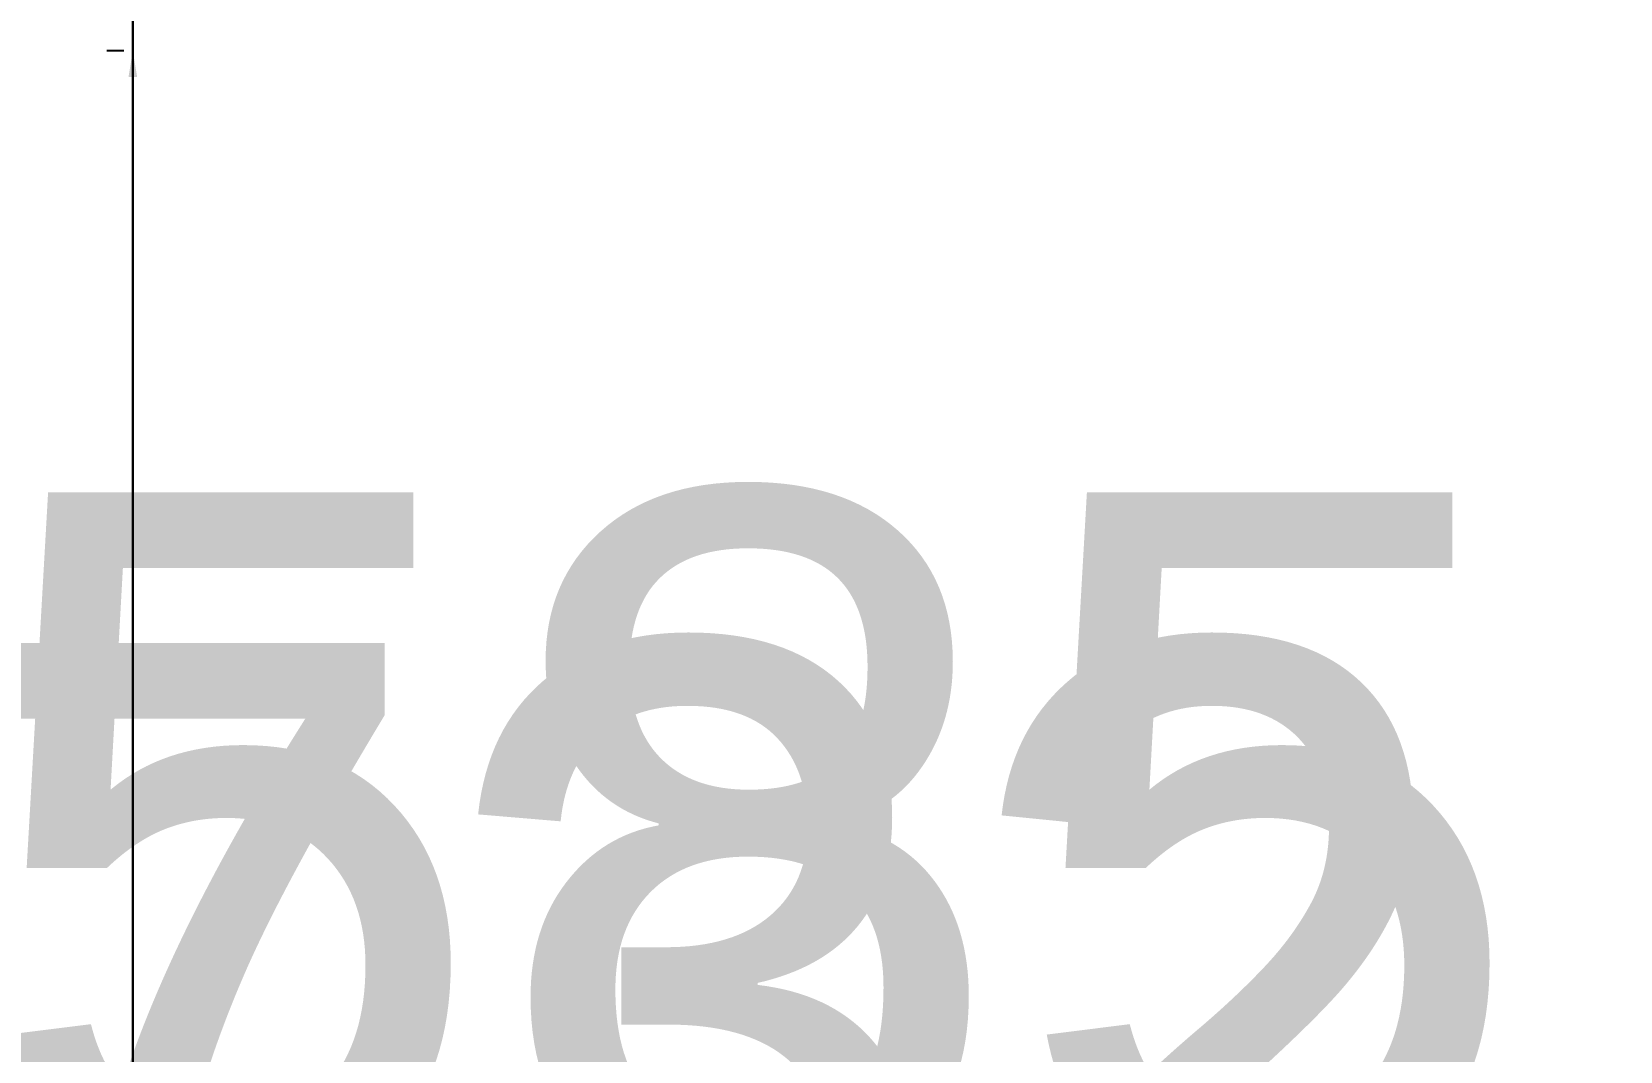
# Model space of a CAD drawing. Extents: x -27 to 262, y 5 to 196.
# Drawn here: x -0.7 to 10.29, y 119.7 to 126.76 of the extents above; entities that cross this region are included whole.
import ezdxf

# ---------------------------------------------------------------- set-up
doc = ezdxf.new("R2010")
doc.units = 0
doc.header["$LTSCALE"] = 25.4
doc.linetypes.add('KÖRPER', pattern=[0])
doc.layers.get('DEFPOINTS').update_dxf_attribs({"linetype": 'CONTINUOUS'})
doc.layers.add('2D_ANSICHT_1_DIMENSIONS_1', color=7, linetype='KÖRPER')
doc.layers.add('2D_ANSICHT_1_DRAWING_1', color=7, linetype='KÖRPER')
doc.dimstyles.get("Standard").update_dxf_attribs({"dimtxt": 0.18, "dimasz": 0.18, "dimexe": 0.18, "dimexo": 0.0625, "dimgap": 0.09, "dimtad": 0, "dimtih": 1, "dimtoh": 1, "dimzin": 0, "dimcen": 0.09, "dimazin": 3, "dimtfac": 1, "dimtofl": 0, "dimtmove": 0, "dimatfit": 3})

# ---------------------------------------------------------------- blocks, each defined once
blk = doc.blocks.new('*D7')
at = {"layer": '2D_ANSICHT_1_DIMENSIONS_1', "color": 0, "linetype": 'KÖRPER'}
for p, q in [((-0.062, 126.623), (-0.18, 126.623)), ((0, 126.443), (0, 122.644)), ((0, 113.73), (0, 117.53)), ((-0.062, 113.55), (-0.18, 113.55))]:
    blk.add_line(p, q, dxfattribs=at)
at = {"layer": '2D_ANSICHT_1_DIMENSIONS_1', "color": 0}
for points in [[(0.03, 126.443), (-0.03, 126.443), (0, 126.623)], [(-0.03, 113.73), (0.03, 113.73), (0, 113.55)]]:
    blk.add_solid(points, dxfattribs=at)
at = {"layer": 'DEFPOINTS', "color": 0}
for p in [(0, 126.623), (0, 113.55), (0, 113.55)]:
    blk.add_point(p, dxfattribs=at)
at = {"layer": '2D_ANSICHT_1_DIMENSIONS_1', "color": 0}
blk.add_text('13.0732', height=4.8325, dxfattribs=at).set_placement((-14.104, 117.695))
blk = doc.blocks.new('*D8')
at = {"layer": '2D_ANSICHT_1_DIMENSIONS_1', "color": 0, "linetype": 'KÖRPER'}
for p, q in [((-0.062, 128.709), (-0.18, 128.709)), ((0, 128.529), (0, 123.686)), ((0, 113.73), (0, 118.572)), ((-0.062, 113.55), (-0.18, 113.55))]:
    blk.add_line(p, q, dxfattribs=at)
at = {"layer": '2D_ANSICHT_1_DIMENSIONS_1', "color": 0}
for points in [[(0.03, 128.529), (-0.03, 128.529), (0, 128.709)], [(-0.03, 113.73), (0.03, 113.73), (0, 113.55)]]:
    blk.add_solid(points, dxfattribs=at)
at = {"layer": 'DEFPOINTS', "color": 0}
for p in [(0, 128.709), (0, 113.55), (0, 113.55)]:
    blk.add_point(p, dxfattribs=at)
at = {"layer": '2D_ANSICHT_1_DIMENSIONS_1', "color": 0}
blk.add_text('15.1585', height=4.8325, dxfattribs=at).set_placement((-13.7, 118.737))
blk = doc.blocks.new('*D10')
at = {"layer": '2D_ANSICHT_1_DIMENSIONS_1', "color": 0, "linetype": 'KÖRPER'}
for p, q in [((0, 132.612), (0, 146.674)), ((0, 110.612), (0, 146.674)), ((-0.18, 146.494), (-0.36, 146.494)), ((0.18, 146.494), (0.36, 146.494))]:
    blk.add_line(p, q, dxfattribs=at)
at = {"layer": '2D_ANSICHT_1_DIMENSIONS_1', "color": 0}
for points in [[(-0.18, 146.464), (-0.18, 146.524), (0, 146.494)], [(0.18, 146.524), (0.18, 146.464), (0, 146.494)]]:
    blk.add_solid(points, dxfattribs=at)
at = {"layer": 'DEFPOINTS', "color": 0}
for p in [(0, 146.494), (0, 132.55), (0, 110.55)]:
    blk.add_point(p, dxfattribs=at)
at = {"layer": '2D_ANSICHT_1_DIMENSIONS_1', "color": 0}
blk.add_text('0.0000', height=4.8325, dxfattribs=at).set_placement((-0.304, 144.102))
blk = doc.blocks.new('*D11')
at = {"layer": '2D_ANSICHT_1_DIMENSIONS_1', "color": 0, "linetype": 'KÖRPER'}
for p, q in [((0, 132.612), (0, 147.01)), ((0, 100.612), (0, 147.01)), ((-0.18, 146.83), (-0.36, 146.83)), ((0.18, 146.83), (0.36, 146.83))]:
    blk.add_line(p, q, dxfattribs=at)
at = {"layer": '2D_ANSICHT_1_DIMENSIONS_1', "color": 0}
for points in [[(-0.18, 146.8), (-0.18, 146.86), (0, 146.83)], [(0.18, 146.86), (0.18, 146.8), (0, 146.83)]]:
    blk.add_solid(points, dxfattribs=at)
at = {"layer": 'DEFPOINTS', "color": 0}
for p in [(0, 146.83), (0, 132.55), (0, 100.55)]:
    blk.add_point(p, dxfattribs=at)
at = {"layer": '2D_ANSICHT_1_DIMENSIONS_1', "color": 0}
blk.add_text('0.0000', height=4.8325, dxfattribs=at).set_placement((-0.304, 144.437))

msp = doc.modelspace()

# ---------------------------------------------------------------- linework, layer by layer
at = {"layer": '2D_ANSICHT_1_DRAWING_1', "color": 5, "linetype": 'KÖRPER'}
for p, q in [((0, 130.696, 132.55), (0, 122.55, 132.55)), ((0, 130.696), (0, 122.55)), ((0, 122.55, 129.854), (0, 122.29, 129.854)), ((0, 122.55, 131.45), (0, 122.29, 131.45)), ((0, 122.53, 33.2), (0, 122.55, 33.004)), ((0, 122.53, 122.1), (0, 122.55, 121.904)), ((0, 122.29, 2.1), (0, 122.55, 2.1)), ((0, 122.55, 10.646), (0, 122.53, 10.45)), ((0, 122.55, 130.45), (0, 122.29, 130.45)), ((0, 122.29, 1.1), (0, 122.55, 1.1)), ((0, 122.29, 2.696), (0, 122.55, 2.696)), ((0, 122.55, 99.546), (0, 122.53, 99.35)), ((0, 122.55, 10.975), (0, 122.53, 10.975)), ((0, 122.55), (0, 122.55, 1.5)), ((0, 122.53, 121.575), (0, 122.55, 121.575)), ((0, 122.55, 1.5), (0, 122.55, 10.975)), ((0, 122.55, 77.525), (0, 122.55, 99.875)), ((0, 122.55, 132.55), (0, 122.55, 131.05)), ((0, 122.55, 99.875), (0, 122.53, 99.875)), ((0, 122.53, 32.675), (0, 122.55, 32.675)), ((0, 122.55, 131.05), (0, 122.55, 121.575)), ((0, 122.55, 32.675), (0, 122.55, 55.025)), ((0, 122.543, 55.026), (0, 122.53, 54.9)), ((0, 122.53, 77.65), (0, 122.543, 77.524)), ((0, 122.53, 10.45), (0, 122.29, 10.45)), ((0, 122.53, 54.9), (0, 122.29, 54.9)), ((0, 122.29, 122.1), (0, 122.53, 122.1)), ((0, 122.53, 99.35), (0, 122.29, 99.35)), ((0, 122.29, 77.65), (0, 122.53, 77.65)), ((0, 122.29, 33.2), (0, 122.53, 33.2)), ((0, 122.27, 131.47), (0, 122.53, 131.47)), ((0, 122.53, 1.02), (0, 122.53, 1.08)), ((0, 122.53, 10.975), (0, 121.51, 10.975)), ((0, 122.53, 1.08), (0, 122.27, 1.08)), ((0, 122.53, 10.975), (0, 122.53, 10.977)), ((0, 122.53, 32.673), (0, 122.53, 32.675)), ((0, 122.53, 131.47), (0, 122.53, 131.53)), ((0, 121.51, 121.575), (0, 122.53, 121.575)), ((0, 121.51, 32.675), (0, 122.53, 32.675)), ((0, 122.53, 99.875), (0, 122.53, 99.877)), ((0, 122.53, 121.573), (0, 122.53, 121.575)), ((0, 122.53, 99.875), (0, 121.51, 99.875)), ((0, 122.27, 33.2), (0, 122.29, 33.2)), ((0, 122.27, 2.696), (0, 122.29, 2.696)), ((0, 122.29, 10.45), (0, 122.27, 10.45)), ((0, 122.29, 99.35), (0, 122.27, 99.35)), ((0, 122.27, 77.65), (0, 122.29, 77.65)), ((0, 122.29, 54.9), (0, 122.27, 54.9)), ((0, 122.29, 129.854), (0, 122.27, 129.854)), ((0, 122.27, 122.1), (0, 122.29, 122.1)), ((0, 121.25, 122.1), (0, 122.27, 122.1)), ((0, 122.27, 77.65), (0, 122.27, 99.35)), ((0, 122.27, 2.696), (0, 122.27, 10.45)), ((0, 122.27, 131.53), (0, 122.27, 131.47)), ((0, 122.27, 99.35), (0, 121.25, 99.35)), ((0, 122.27, 129.854), (0, 121.25, 129.854)), ((0, 122.27, 122.1), (0, 122.27, 129.854)), ((0, 122.27, 54.9), (0, 121.25, 54.9)), ((0, 122.27, 10.45), (0, 121.25, 10.45)), ((0, 122.27, 33.2), (0, 122.27, 54.9)), ((0, 121.25, 33.2), (0, 122.27, 33.2)), ((0, 121.25, 77.65), (0, 122.27, 77.65)), ((0, 122.27, 1.08), (0, 122.27, 1.02)), ((0, 121.25, 2.696), (0, 122.27, 2.696)), ((0, 121.53, 55.225), (0, 121.53, 77.325)), ((0, 121.53, 100.075), (0, 121.53, 121.375)), ((0, 121.53, 11.175), (0, 121.53, 32.475)), ((0, 121.513, 55.425), (0, 121.51, 55.425)), ((0, 121.51, 77.125), (0, 121.513, 77.125)), ((0, 121.51, 32.675), (0, 121.27, 32.675)), ((0, 121.51, 1.737), (0, 121.51, 2.1)), ((0, 121.25, 130.45), (0, 121.51, 130.45)), ((0, 121.51, 2.1), (0, 121.25, 2.1)), ((0, 121.25, 55.542), (0, 121.51, 55.447)), ((0, 121.51, 77.103), (0, 121.25, 77.008)), ((0, 121.25, 121.058), (0, 121.51, 121.153)), ((0, 121.51, 130.45), (0, 121.51, 130.813)), ((0, 121.51, 11.397), (0, 121.25, 11.492)), ((0, 121.27, 55.425), (0, 121.51, 55.425)), ((0, 121.51, 121.575), (0, 121.27, 121.575)), ((0, 121.25, 32.158), (0, 121.51, 32.253)), ((0, 121.27, 99.875), (0, 121.51, 99.875)), ((0, 121.51, 100.297), (0, 121.25, 100.392)), ((0, 121.27, 10.975), (0, 121.51, 10.975)), ((0, 121.51, 77.125), (0, 121.27, 77.125)), ((0, 121.27, 1.08), (0, 121.27, 1.02)), ((0, 121.27, 131.53), (0, 121.27, 131.47)), ((0, 121.27, 121.575), (0, 121.25, 121.771)), ((0, 121.27, 1.1), (0, 121.25, 1.1)), ((0, 121.27, 32.675), (0, 121.25, 32.871)), ((0, 121.27, 77.125), (0, 121.25, 77.321)), ((0, 121.25, 10.779), (0, 121.27, 10.975)), ((0, 121.25, 131.45), (0, 121.27, 131.45)), ((0, 121.25, 99.679), (0, 121.27, 99.875)), ((0, 121.25, 55.229), (0, 121.27, 55.425)), ((0, 121.25, 77.65), (0, 121.25, 54.9)), ((0, 121.25, 122.1), (0, 121.25, 99.35)), ((0, 121.25), (0, 121.25, 1.5)), ((0, 121.25, 33.2), (0, 121.25, 10.45)), ((0, 121.25, 131.05), (0, 121.25, 132.55)), ((0, 121.25, 131.05), (0, 121.25, 129.854)), ((0, 121.25, 1.5), (0, 121.25, 2.696)), ((0, 121.25), (0, 11.3)), ((0, 121.25, 132.55), (0, 11.3, 132.55))]:
    msp.add_line(p, q, dxfattribs=at)
at = {"layer": '2D_ANSICHT_1_DRAWING_1', "color": 5, "linetype": 'KÖRPER', "extrusion": (1, 0, 0)}
for points in [[(121.53, 77.325), (121.533, 77.335), (121.541, 77.344), (121.55, 77.351), (121.56, 77.356), (121.57, 77.361), (121.58, 77.365), (121.59, 77.369), (121.6, 77.372), (121.61, 77.376), (121.621, 77.379), (121.631, 77.382), (121.642, 77.385), (121.653, 77.388), (121.663, 77.391), (121.674, 77.393), (121.684, 77.396), (121.695, 77.398), (121.706, 77.401), (121.716, 77.403), (121.727, 77.405), (121.738, 77.408), (121.749, 77.41), (121.759, 77.412), (121.77, 77.414), (121.781, 77.416), (121.792, 77.418), (121.802, 77.42), (121.813, 77.422), (121.824, 77.424), (121.835, 77.426), (121.845, 77.428), (121.856, 77.43), (121.867, 77.432), (121.878, 77.433), (121.889, 77.435), (121.899, 77.437), (121.91, 77.439), (121.921, 77.44), (121.932, 77.442), (121.943, 77.444), (121.953, 77.445), (121.964, 77.447), (121.975, 77.449), (121.986, 77.45), (121.997, 77.452), (122.008, 77.454), (122.018, 77.455), (122.029, 77.457), (122.04, 77.458), (122.051, 77.46), (122.062, 77.461), (122.073, 77.463), (122.083, 77.464), (122.094, 77.466), (122.105, 77.467), (122.116, 77.469), (122.127, 77.47), (122.138, 77.472), (122.148, 77.473), (122.159, 77.475), (122.17, 77.476), (122.181, 77.478), (122.192, 77.479), (122.203, 77.481), (122.213, 77.482), (122.224, 77.484), (122.235, 77.485), (122.246, 77.486), (122.257, 77.488), (122.268, 77.489), (122.279, 77.491), (122.289, 77.492), (122.3, 77.493), (122.311, 77.495), (122.322, 77.496), (122.333, 77.498), (122.344, 77.499), (122.355, 77.5), (122.365, 77.502), (122.376, 77.503), (122.387, 77.505), (122.398, 77.506), (122.409, 77.507), (122.42, 77.509), (122.431, 77.51), (122.441, 77.511), (122.452, 77.513), (122.463, 77.514), (122.474, 77.515), (122.485, 77.517), (122.496, 77.518), (122.507, 77.52), (122.517, 77.521), (122.528, 77.522), (122.539, 77.524), (122.55, 77.525)], [(122.55, 132.55), (122.543, 132.55), (122.535, 132.55), (122.528, 132.55), (122.521, 132.55), (122.513, 132.549), (122.506, 132.549), (122.499, 132.549), (122.491, 132.548), (122.484, 132.548), (122.477, 132.547), (122.469, 132.547), (122.462, 132.546), (122.455, 132.546), (122.447, 132.545), (122.44, 132.544), (122.433, 132.543), (122.426, 132.542), (122.418, 132.541), (122.411, 132.54), (122.404, 132.539), (122.396, 132.538), (122.389, 132.537), (122.382, 132.536), (122.375, 132.535), (122.367, 132.533), (122.36, 132.532), (122.353, 132.531), (122.346, 132.529), (122.339, 132.528), (122.331, 132.526), (122.324, 132.525), (122.317, 132.523), (122.31, 132.521), (122.303, 132.52), (122.296, 132.518), (122.289, 132.516), (122.282, 132.514), (122.275, 132.512), (122.267, 132.51), (122.26, 132.508), (122.253, 132.506), (122.246, 132.504), (122.239, 132.502), (122.232, 132.499), (122.225, 132.497), (122.218, 132.495), (122.212, 132.492), (122.205, 132.49), (122.198, 132.487), (122.191, 132.485), (122.184, 132.482), (122.177, 132.479), (122.17, 132.477), (122.163, 132.474), (122.157, 132.471), (122.15, 132.468), (122.143, 132.465), (122.136, 132.462), (122.13, 132.459), (122.123, 132.456), (122.116, 132.453), (122.11, 132.45), (122.103, 132.447), (122.097, 132.444), (122.09, 132.44), (122.084, 132.437), (122.077, 132.434), (122.071, 132.43), (122.064, 132.427), (122.058, 132.423), (122.051, 132.42), (122.045, 132.416), (122.038, 132.412), (122.032, 132.409), (122.026, 132.405), (122.02, 132.401), (122.013, 132.397), (122.007, 132.393), (122.001, 132.389), (121.995, 132.385), (121.989, 132.381), (121.982, 132.377), (121.976, 132.373), (121.97, 132.369), (121.964, 132.365), (121.958, 132.361), (121.952, 132.356), (121.946, 132.352), (121.94, 132.348), (121.935, 132.343), (121.929, 132.339), (121.923, 132.334), (121.917, 132.33), (121.911, 132.325), (121.906, 132.321), (121.9, 132.316)], [(121.53, 121.375), (121.533, 121.385), (121.541, 121.394), (121.55, 121.401), (121.56, 121.406), (121.57, 121.411), (121.58, 121.415), (121.59, 121.419), (121.6, 121.422), (121.61, 121.426), (121.621, 121.429), (121.631, 121.432), (121.642, 121.435), (121.653, 121.438), (121.663, 121.441), (121.674, 121.443), (121.684, 121.446), (121.695, 121.448), (121.706, 121.451), (121.716, 121.453), (121.727, 121.455), (121.738, 121.458), (121.749, 121.46), (121.759, 121.462), (121.77, 121.464), (121.781, 121.466), (121.792, 121.468), (121.802, 121.47), (121.813, 121.472), (121.824, 121.474), (121.835, 121.476), (121.845, 121.478), (121.856, 121.48), (121.867, 121.482), (121.878, 121.483), (121.889, 121.485), (121.899, 121.487), (121.91, 121.489), (121.921, 121.49), (121.932, 121.492), (121.943, 121.494), (121.953, 121.495), (121.964, 121.497), (121.975, 121.499), (121.986, 121.5), (121.997, 121.502), (122.008, 121.504), (122.018, 121.505), (122.029, 121.507), (122.04, 121.508), (122.051, 121.51), (122.062, 121.511), (122.073, 121.513), (122.083, 121.514), (122.094, 121.516), (122.105, 121.517), (122.116, 121.519), (122.127, 121.52), (122.138, 121.522), (122.148, 121.523), (122.159, 121.525), (122.17, 121.526), (122.181, 121.528), (122.192, 121.529), (122.203, 121.531), (122.213, 121.532), (122.224, 121.534), (122.235, 121.535), (122.246, 121.536), (122.257, 121.538), (122.268, 121.539), (122.279, 121.541), (122.289, 121.542), (122.3, 121.543), (122.311, 121.545), (122.322, 121.546), (122.333, 121.548), (122.344, 121.549), (122.355, 121.55), (122.365, 121.552), (122.376, 121.553), (122.387, 121.555), (122.398, 121.556), (122.409, 121.557), (122.42, 121.559), (122.431, 121.56), (122.441, 121.561), (122.452, 121.563), (122.463, 121.564), (122.474, 121.565), (122.485, 121.567), (122.496, 121.568), (122.507, 121.57), (122.517, 121.571), (122.528, 121.572), (122.539, 121.574), (122.55, 121.575)], [(121.53, 32.475), (121.533, 32.485), (121.541, 32.494), (121.55, 32.501), (121.56, 32.506), (121.57, 32.511), (121.58, 32.515), (121.59, 32.519), (121.6, 32.522), (121.61, 32.526), (121.621, 32.529), (121.631, 32.532), (121.642, 32.535), (121.653, 32.538), (121.663, 32.541), (121.674, 32.543), (121.684, 32.546), (121.695, 32.548), (121.706, 32.551), (121.716, 32.553), (121.727, 32.555), (121.738, 32.558), (121.749, 32.56), (121.759, 32.562), (121.77, 32.564), (121.781, 32.566), (121.792, 32.568), (121.802, 32.57), (121.813, 32.572), (121.824, 32.574), (121.835, 32.576), (121.845, 32.578), (121.856, 32.58), (121.867, 32.582), (121.878, 32.583), (121.889, 32.585), (121.899, 32.587), (121.91, 32.589), (121.921, 32.59), (121.932, 32.592), (121.943, 32.594), (121.953, 32.595), (121.964, 32.597), (121.975, 32.599), (121.986, 32.6), (121.997, 32.602), (122.008, 32.604), (122.018, 32.605), (122.029, 32.607), (122.04, 32.608), (122.051, 32.61), (122.062, 32.611), (122.073, 32.613), (122.083, 32.614), (122.094, 32.616), (122.105, 32.617), (122.116, 32.619), (122.127, 32.62), (122.138, 32.622), (122.148, 32.623), (122.159, 32.625), (122.17, 32.626), (122.181, 32.628), (122.192, 32.629), (122.203, 32.631), (122.213, 32.632), (122.224, 32.634), (122.235, 32.635), (122.246, 32.636), (122.257, 32.638), (122.268, 32.639), (122.279, 32.641), (122.289, 32.642), (122.3, 32.643), (122.311, 32.645), (122.322, 32.646), (122.333, 32.648), (122.344, 32.649), (122.355, 32.65), (122.365, 32.652), (122.376, 32.653), (122.387, 32.655), (122.398, 32.656), (122.409, 32.657), (122.42, 32.659), (122.431, 32.66), (122.441, 32.661), (122.452, 32.663), (122.463, 32.664), (122.474, 32.665), (122.485, 32.667), (122.496, 32.668), (122.507, 32.67), (122.517, 32.671), (122.528, 32.672), (122.539, 32.674), (122.55, 32.675)], [(121.9, 2.022), (121.893, 2.025), (121.887, 2.028), (121.88, 2.03), (121.873, 2.033), (121.867, 2.035), (121.86, 2.038), (121.853, 2.04), (121.847, 2.043), (121.84, 2.045), (121.833, 2.047), (121.826, 2.05), (121.82, 2.052), (121.813, 2.054), (121.806, 2.056), (121.799, 2.058), (121.792, 2.06), (121.785, 2.062), (121.778, 2.064), (121.771, 2.066), (121.765, 2.068), (121.758, 2.069), (121.751, 2.071), (121.744, 2.073), (121.737, 2.074), (121.73, 2.076), (121.723, 2.077), (121.716, 2.079), (121.709, 2.08), (121.702, 2.082), (121.695, 2.083), (121.688, 2.084), (121.681, 2.085), (121.674, 2.087), (121.667, 2.088), (121.659, 2.089), (121.652, 2.09), (121.645, 2.091), (121.638, 2.092), (121.631, 2.093), (121.624, 2.094), (121.617, 2.094), (121.61, 2.095), (121.603, 2.096), (121.596, 2.096), (121.589, 2.097), (121.581, 2.098), (121.574, 2.098), (121.567, 2.098), (121.56, 2.099), (121.553, 2.099), (121.546, 2.099), (121.539, 2.099), (121.531, 2.1), (121.524, 2.1), (121.517, 2.1), (121.51, 2.1)]]:
    msp.add_lwpolyline(points, dxfattribs=at)
at = {"layer": '2D_ANSICHT_1_DRAWING_1', "color": 5, "linetype": 'KÖRPER', "extrusion": (-1, 0, 0)}
for points in [[(-122.55, 55.025), (-122.539, 55.026), (-122.528, 55.028), (-122.517, 55.029), (-122.507, 55.03), (-122.496, 55.032), (-122.485, 55.033), (-122.474, 55.035), (-122.463, 55.036), (-122.452, 55.037), (-122.441, 55.039), (-122.431, 55.04), (-122.42, 55.041), (-122.409, 55.043), (-122.398, 55.044), (-122.387, 55.045), (-122.376, 55.047), (-122.365, 55.048), (-122.355, 55.05), (-122.344, 55.051), (-122.333, 55.052), (-122.322, 55.054), (-122.311, 55.055), (-122.3, 55.057), (-122.289, 55.058), (-122.279, 55.059), (-122.268, 55.061), (-122.257, 55.062), (-122.246, 55.064), (-122.235, 55.065), (-122.224, 55.066), (-122.213, 55.068), (-122.203, 55.069), (-122.192, 55.071), (-122.181, 55.072), (-122.17, 55.074), (-122.159, 55.075), (-122.148, 55.077), (-122.138, 55.078), (-122.127, 55.08), (-122.116, 55.081), (-122.105, 55.083), (-122.094, 55.084), (-122.083, 55.086), (-122.073, 55.087), (-122.062, 55.089), (-122.051, 55.09), (-122.04, 55.092), (-122.029, 55.093), (-122.018, 55.095), (-122.008, 55.096), (-121.997, 55.098), (-121.986, 55.1), (-121.975, 55.101), (-121.964, 55.103), (-121.953, 55.105), (-121.943, 55.106), (-121.932, 55.108), (-121.921, 55.11), (-121.91, 55.111), (-121.899, 55.113), (-121.889, 55.115), (-121.878, 55.117), (-121.867, 55.118), (-121.856, 55.12), (-121.845, 55.122), (-121.835, 55.124), (-121.824, 55.126), (-121.813, 55.128), (-121.802, 55.13), (-121.792, 55.132), (-121.781, 55.134), (-121.77, 55.136), (-121.759, 55.138), (-121.749, 55.14), (-121.738, 55.142), (-121.727, 55.145), (-121.716, 55.147), (-121.706, 55.149), (-121.695, 55.152), (-121.684, 55.154), (-121.674, 55.157), (-121.663, 55.159), (-121.653, 55.162), (-121.642, 55.165), (-121.631, 55.168), (-121.621, 55.171), (-121.61, 55.174), (-121.6, 55.178), (-121.59, 55.181), (-121.58, 55.185), (-121.57, 55.189), (-121.56, 55.194), (-121.55, 55.199), (-121.541, 55.206), (-121.533, 55.215), (-121.53, 55.225)], [(-122.55, 99.875), (-122.539, 99.876), (-122.528, 99.878), (-122.517, 99.879), (-122.507, 99.88), (-122.496, 99.882), (-122.485, 99.883), (-122.474, 99.885), (-122.463, 99.886), (-122.452, 99.887), (-122.441, 99.889), (-122.431, 99.89), (-122.42, 99.891), (-122.409, 99.893), (-122.398, 99.894), (-122.387, 99.895), (-122.376, 99.897), (-122.365, 99.898), (-122.355, 99.9), (-122.344, 99.901), (-122.333, 99.902), (-122.322, 99.904), (-122.311, 99.905), (-122.3, 99.907), (-122.289, 99.908), (-122.279, 99.909), (-122.268, 99.911), (-122.257, 99.912), (-122.246, 99.914), (-122.235, 99.915), (-122.224, 99.916), (-122.213, 99.918), (-122.203, 99.919), (-122.192, 99.921), (-122.181, 99.922), (-122.17, 99.924), (-122.159, 99.925), (-122.148, 99.927), (-122.138, 99.928), (-122.127, 99.93), (-122.116, 99.931), (-122.105, 99.933), (-122.094, 99.934), (-122.083, 99.936), (-122.073, 99.937), (-122.062, 99.939), (-122.051, 99.94), (-122.04, 99.942), (-122.029, 99.943), (-122.018, 99.945), (-122.008, 99.946), (-121.997, 99.948), (-121.986, 99.95), (-121.975, 99.951), (-121.964, 99.953), (-121.953, 99.955), (-121.943, 99.956), (-121.932, 99.958), (-121.921, 99.96), (-121.91, 99.961), (-121.899, 99.963), (-121.889, 99.965), (-121.878, 99.967), (-121.867, 99.968), (-121.856, 99.97), (-121.845, 99.972), (-121.835, 99.974), (-121.824, 99.976), (-121.813, 99.978), (-121.802, 99.98), (-121.792, 99.982), (-121.781, 99.984), (-121.77, 99.986), (-121.759, 99.988), (-121.749, 99.99), (-121.738, 99.992), (-121.727, 99.995), (-121.716, 99.997), (-121.706, 99.999), (-121.695, 100.002), (-121.684, 100.004), (-121.674, 100.007), (-121.663, 100.009), (-121.653, 100.012), (-121.642, 100.015), (-121.631, 100.018), (-121.621, 100.021), (-121.61, 100.024), (-121.6, 100.028), (-121.59, 100.031), (-121.58, 100.035), (-121.57, 100.039), (-121.56, 100.044), (-121.55, 100.049), (-121.541, 100.056), (-121.533, 100.065), (-121.53, 100.075)], [(-122.55, 10.975), (-122.539, 10.976), (-122.528, 10.978), (-122.517, 10.979), (-122.507, 10.98), (-122.496, 10.982), (-122.485, 10.983), (-122.474, 10.985), (-122.463, 10.986), (-122.452, 10.987), (-122.441, 10.989), (-122.431, 10.99), (-122.42, 10.991), (-122.409, 10.993), (-122.398, 10.994), (-122.387, 10.995), (-122.376, 10.997), (-122.365, 10.998), (-122.355, 11), (-122.344, 11.001), (-122.333, 11.002), (-122.322, 11.004), (-122.311, 11.005), (-122.3, 11.007), (-122.289, 11.008), (-122.279, 11.009), (-122.268, 11.011), (-122.257, 11.012), (-122.246, 11.014), (-122.235, 11.015), (-122.224, 11.016), (-122.213, 11.018), (-122.203, 11.019), (-122.192, 11.021), (-122.181, 11.022), (-122.17, 11.024), (-122.159, 11.025), (-122.148, 11.027), (-122.138, 11.028), (-122.127, 11.03), (-122.116, 11.031), (-122.105, 11.033), (-122.094, 11.034), (-122.083, 11.036), (-122.073, 11.037), (-122.062, 11.039), (-122.051, 11.04), (-122.04, 11.042), (-122.029, 11.043), (-122.018, 11.045), (-122.008, 11.046), (-121.997, 11.048), (-121.986, 11.05), (-121.975, 11.051), (-121.964, 11.053), (-121.953, 11.055), (-121.943, 11.056), (-121.932, 11.058), (-121.921, 11.06), (-121.91, 11.061), (-121.899, 11.063), (-121.889, 11.065), (-121.878, 11.067), (-121.867, 11.068), (-121.856, 11.07), (-121.845, 11.072), (-121.835, 11.074), (-121.824, 11.076), (-121.813, 11.078), (-121.802, 11.08), (-121.792, 11.082), (-121.781, 11.084), (-121.77, 11.086), (-121.759, 11.088), (-121.749, 11.09), (-121.738, 11.092), (-121.727, 11.095), (-121.716, 11.097), (-121.706, 11.099), (-121.695, 11.102), (-121.684, 11.104), (-121.674, 11.107), (-121.663, 11.109), (-121.653, 11.112), (-121.642, 11.115), (-121.631, 11.118), (-121.621, 11.121), (-121.61, 11.124), (-121.6, 11.128), (-121.59, 11.131), (-121.58, 11.135), (-121.57, 11.139), (-121.56, 11.144), (-121.55, 11.149), (-121.541, 11.156), (-121.533, 11.165), (-121.53, 11.175)], [(-121.9, 0.234), (-121.906, 0.229), (-121.911, 0.225), (-121.917, 0.22), (-121.923, 0.216), (-121.929, 0.211), (-121.935, 0.207), (-121.94, 0.202), (-121.946, 0.198), (-121.952, 0.194), (-121.958, 0.189), (-121.964, 0.185), (-121.97, 0.181), (-121.976, 0.177), (-121.982, 0.173), (-121.989, 0.169), (-121.995, 0.165), (-122.001, 0.161), (-122.007, 0.157), (-122.013, 0.153), (-122.02, 0.149), (-122.026, 0.145), (-122.032, 0.141), (-122.038, 0.138), (-122.045, 0.134), (-122.051, 0.13), (-122.058, 0.127), (-122.064, 0.123), (-122.071, 0.12), (-122.077, 0.116), (-122.084, 0.113), (-122.09, 0.11), (-122.097, 0.106), (-122.103, 0.103), (-122.11, 0.1), (-122.116, 0.097), (-122.123, 0.094), (-122.13, 0.091), (-122.136, 0.088), (-122.143, 0.085), (-122.15, 0.082), (-122.157, 0.079), (-122.163, 0.076), (-122.17, 0.073), (-122.177, 0.071), (-122.184, 0.068), (-122.191, 0.065), (-122.198, 0.063), (-122.205, 0.06), (-122.212, 0.058), (-122.218, 0.055), (-122.225, 0.053), (-122.232, 0.051), (-122.239, 0.048), (-122.246, 0.046), (-122.253, 0.044), (-122.26, 0.042), (-122.267, 0.04), (-122.275, 0.038), (-122.282, 0.036), (-122.289, 0.034), (-122.296, 0.032), (-122.303, 0.03), (-122.31, 0.029), (-122.317, 0.027), (-122.324, 0.025), (-122.331, 0.024), (-122.339, 0.022), (-122.346, 0.021), (-122.353, 0.019), (-122.36, 0.018), (-122.367, 0.017), (-122.375, 0.015), (-122.382, 0.014), (-122.389, 0.013), (-122.396, 0.012), (-122.404, 0.011), (-122.411, 0.01), (-122.418, 0.009), (-122.426, 0.008), (-122.433, 0.007), (-122.44, 0.006), (-122.447, 0.005), (-122.455, 0.004), (-122.462, 0.004), (-122.469, 0.003), (-122.477, 0.003), (-122.484, 0.002), (-122.491, 0.002), (-122.499, 0.001), (-122.506, 0.001), (-122.513, 0.001), (-122.521, 0), (-122.528, 0), (-122.535, 0), (-122.543, 0), (-122.55, 0)], [(-122.53, 1.08), (-122.53, 1.08), (-122.53, 1.08), (-122.53, 1.081), (-122.53, 1.081), (-122.53, 1.081), (-122.53, 1.081), (-122.53, 1.081), (-122.53, 1.082), (-122.53, 1.082), (-122.53, 1.082), (-122.53, 1.082), (-122.53, 1.083), (-122.53, 1.083), (-122.53, 1.083), (-122.53, 1.083), (-122.53, 1.083), (-122.53, 1.084), (-122.53, 1.084), (-122.53, 1.084), (-122.53, 1.084), (-122.53, 1.084), (-122.53, 1.085), (-122.53, 1.085), (-122.53, 1.085), (-122.53, 1.085), (-122.53, 1.085), (-122.53, 1.086), (-122.53, 1.086), (-122.53, 1.086), (-122.53, 1.086), (-122.53, 1.086), (-122.53, 1.087), (-122.53, 1.087), (-122.53, 1.087), (-122.53, 1.087), (-122.53, 1.088), (-122.53, 1.088), (-122.53, 1.088), (-122.53, 1.088), (-122.53, 1.088), (-122.53, 1.089), (-122.53, 1.089), (-122.53, 1.089), (-122.53, 1.089), (-122.53, 1.089), (-122.53, 1.09), (-122.53, 1.09), (-122.53, 1.09), (-122.53, 1.09), (-122.53, 1.09), (-122.53, 1.091), (-122.53, 1.091), (-122.53, 1.091), (-122.53, 1.091), (-122.53, 1.091), (-122.53, 1.092), (-122.53, 1.092), (-122.53, 1.092), (-122.53, 1.092), (-122.53, 1.093), (-122.53, 1.093), (-122.53, 1.093), (-122.53, 1.093), (-122.53, 1.093), (-122.53, 1.094), (-122.53, 1.094), (-122.53, 1.094), (-122.53, 1.094), (-122.53, 1.094), (-122.53, 1.095), (-122.53, 1.095), (-122.53, 1.095), (-122.53, 1.095), (-122.53, 1.095), (-122.53, 1.096), (-122.53, 1.096), (-122.53, 1.096), (-122.53, 1.096), (-122.53, 1.096), (-122.53, 1.097), (-122.53, 1.097), (-122.53, 1.097), (-122.53, 1.097), (-122.53, 1.098), (-122.53, 1.098), (-122.53, 1.098), (-122.53, 1.098), (-122.53, 1.098), (-122.53, 1.099), (-122.53, 1.099), (-122.53, 1.099), (-122.53, 1.099), (-122.53, 1.099), (-122.53, 1.1), (-122.53, 1.1), (-122.53, 1.1)], [(-122.53, 131.45), (-122.53, 131.45), (-122.53, 131.45), (-122.53, 131.451), (-122.53, 131.451), (-122.53, 131.451), (-122.53, 131.451), (-122.53, 131.451), (-122.53, 131.452), (-122.53, 131.452), (-122.53, 131.452), (-122.53, 131.452), (-122.53, 131.452), (-122.53, 131.453), (-122.53, 131.453), (-122.53, 131.453), (-122.53, 131.453), (-122.53, 131.454), (-122.53, 131.454), (-122.53, 131.454), (-122.53, 131.454), (-122.53, 131.454), (-122.53, 131.455), (-122.53, 131.455), (-122.53, 131.455), (-122.53, 131.455), (-122.53, 131.455), (-122.53, 131.456), (-122.53, 131.456), (-122.53, 131.456), (-122.53, 131.456), (-122.53, 131.456), (-122.53, 131.457), (-122.53, 131.457), (-122.53, 131.457), (-122.53, 131.457), (-122.53, 131.457), (-122.53, 131.458), (-122.53, 131.458), (-122.53, 131.458), (-122.53, 131.458), (-122.53, 131.459), (-122.53, 131.459), (-122.53, 131.459), (-122.53, 131.459), (-122.53, 131.459), (-122.53, 131.46), (-122.53, 131.46), (-122.53, 131.46), (-122.53, 131.46), (-122.53, 131.46), (-122.53, 131.461), (-122.53, 131.461), (-122.53, 131.461), (-122.53, 131.461), (-122.53, 131.461), (-122.53, 131.462), (-122.53, 131.462), (-122.53, 131.462), (-122.53, 131.462), (-122.53, 131.462), (-122.53, 131.463), (-122.53, 131.463), (-122.53, 131.463), (-122.53, 131.463), (-122.53, 131.464), (-122.53, 131.464), (-122.53, 131.464), (-122.53, 131.464), (-122.53, 131.464), (-122.53, 131.465), (-122.53, 131.465), (-122.53, 131.465), (-122.53, 131.465), (-122.53, 131.465), (-122.53, 131.466), (-122.53, 131.466), (-122.53, 131.466), (-122.53, 131.466), (-122.53, 131.466), (-122.53, 131.467), (-122.53, 131.467), (-122.53, 131.467), (-122.53, 131.467), (-122.53, 131.467), (-122.53, 131.468), (-122.53, 131.468), (-122.53, 131.468), (-122.53, 131.468), (-122.53, 131.469), (-122.53, 131.469), (-122.53, 131.469), (-122.53, 131.469), (-122.53, 131.469), (-122.53, 131.47), (-122.53, 131.47), (-122.53, 131.47)], [(-121.51, 130.45), (-121.517, 130.45), (-121.524, 130.45), (-121.531, 130.45), (-121.539, 130.451), (-121.546, 130.451), (-121.553, 130.451), (-121.56, 130.451), (-121.567, 130.452), (-121.574, 130.452), (-121.581, 130.452), (-121.589, 130.453), (-121.596, 130.454), (-121.603, 130.454), (-121.61, 130.455), (-121.617, 130.456), (-121.624, 130.456), (-121.631, 130.457), (-121.638, 130.458), (-121.645, 130.459), (-121.652, 130.46), (-121.659, 130.461), (-121.667, 130.462), (-121.674, 130.463), (-121.681, 130.465), (-121.688, 130.466), (-121.695, 130.467), (-121.702, 130.468), (-121.709, 130.47), (-121.716, 130.471), (-121.723, 130.473), (-121.73, 130.474), (-121.737, 130.476), (-121.744, 130.477), (-121.751, 130.479), (-121.758, 130.481), (-121.765, 130.482), (-121.771, 130.484), (-121.778, 130.486), (-121.785, 130.488), (-121.792, 130.49), (-121.799, 130.492), (-121.806, 130.494), (-121.813, 130.496), (-121.82, 130.498), (-121.826, 130.5), (-121.833, 130.503), (-121.84, 130.505), (-121.847, 130.507), (-121.853, 130.51), (-121.86, 130.512), (-121.867, 130.515), (-121.873, 130.517), (-121.88, 130.52), (-121.887, 130.522), (-121.893, 130.525), (-121.9, 130.528)], [(-121.53, 77.303), (-121.53, 77.299), (-121.53, 77.296), (-121.53, 77.292), (-121.53, 77.289), (-121.53, 77.285), (-121.53, 77.281), (-121.53, 77.278), (-121.529, 77.274), (-121.529, 77.271), (-121.529, 77.267), (-121.529, 77.264), (-121.529, 77.26), (-121.529, 77.256), (-121.528, 77.253), (-121.528, 77.249), (-121.528, 77.246), (-121.528, 77.242), (-121.527, 77.238), (-121.527, 77.235), (-121.527, 77.231), (-121.527, 77.228), (-121.526, 77.224), (-121.526, 77.221), (-121.526, 77.217), (-121.525, 77.213), (-121.525, 77.21), (-121.524, 77.206), (-121.524, 77.203), (-121.524, 77.199), (-121.523, 77.195), (-121.523, 77.192), (-121.522, 77.188), (-121.522, 77.185), (-121.522, 77.181), (-121.521, 77.178), (-121.521, 77.174), (-121.52, 77.171), (-121.52, 77.167), (-121.519, 77.163), (-121.519, 77.16), (-121.518, 77.156), (-121.518, 77.153), (-121.517, 77.149), (-121.517, 77.146), (-121.516, 77.142), (-121.516, 77.138), (-121.515, 77.135), (-121.514, 77.131), (-121.514, 77.128), (-121.513, 77.124), (-121.513, 77.121), (-121.512, 77.117), (-121.512, 77.114), (-121.511, 77.11), (-121.511, 77.107), (-121.51, 77.103)], [(-121.53, 121.353), (-121.53, 121.349), (-121.53, 121.346), (-121.53, 121.342), (-121.53, 121.339), (-121.53, 121.335), (-121.53, 121.331), (-121.53, 121.328), (-121.529, 121.324), (-121.529, 121.321), (-121.529, 121.317), (-121.529, 121.314), (-121.529, 121.31), (-121.529, 121.306), (-121.528, 121.303), (-121.528, 121.299), (-121.528, 121.296), (-121.528, 121.292), (-121.527, 121.288), (-121.527, 121.285), (-121.527, 121.281), (-121.527, 121.278), (-121.526, 121.274), (-121.526, 121.271), (-121.526, 121.267), (-121.525, 121.263), (-121.525, 121.26), (-121.524, 121.256), (-121.524, 121.253), (-121.524, 121.249), (-121.523, 121.245), (-121.523, 121.242), (-121.522, 121.238), (-121.522, 121.235), (-121.522, 121.231), (-121.521, 121.228), (-121.521, 121.224), (-121.52, 121.221), (-121.52, 121.217), (-121.519, 121.213), (-121.519, 121.21), (-121.518, 121.206), (-121.518, 121.203), (-121.517, 121.199), (-121.517, 121.196), (-121.516, 121.192), (-121.516, 121.188), (-121.515, 121.185), (-121.514, 121.181), (-121.514, 121.178), (-121.513, 121.174), (-121.513, 121.171), (-121.512, 121.167), (-121.512, 121.164), (-121.511, 121.16), (-121.511, 121.157), (-121.51, 121.153)], [(-121.53, 32.453), (-121.53, 32.449), (-121.53, 32.446), (-121.53, 32.442), (-121.53, 32.439), (-121.53, 32.435), (-121.53, 32.431), (-121.53, 32.428), (-121.529, 32.424), (-121.529, 32.421), (-121.529, 32.417), (-121.529, 32.414), (-121.529, 32.41), (-121.529, 32.406), (-121.528, 32.403), (-121.528, 32.399), (-121.528, 32.396), (-121.528, 32.392), (-121.527, 32.388), (-121.527, 32.385), (-121.527, 32.381), (-121.527, 32.378), (-121.526, 32.374), (-121.526, 32.371), (-121.526, 32.367), (-121.525, 32.363), (-121.525, 32.36), (-121.524, 32.356), (-121.524, 32.353), (-121.524, 32.349), (-121.523, 32.345), (-121.523, 32.342), (-121.522, 32.338), (-121.522, 32.335), (-121.522, 32.331), (-121.521, 32.328), (-121.521, 32.324), (-121.52, 32.321), (-121.52, 32.317), (-121.519, 32.313), (-121.519, 32.31), (-121.518, 32.306), (-121.518, 32.303), (-121.517, 32.299), (-121.517, 32.296), (-121.516, 32.292), (-121.516, 32.288), (-121.515, 32.285), (-121.514, 32.281), (-121.514, 32.278), (-121.513, 32.274), (-121.513, 32.271), (-121.512, 32.267), (-121.512, 32.264), (-121.511, 32.26), (-121.511, 32.257), (-121.51, 32.253)]]:
    msp.add_lwpolyline(points, dxfattribs=at)
at = {"layer": '2D_ANSICHT_1_DRAWING_1', "color": 5, "linetype": 'KÖRPER', "extrusion": (-1, 2.79818e-12, 7.31013e-12)}
msp.add_lwpolyline([(-122.55, 1), (-122.55, 1), (-122.549, 1), (-122.549, 1), (-122.549, 1), (-122.548, 1), (-122.548, 1), (-122.548, 1), (-122.548, 1), (-122.547, 1), (-122.547, 1), (-122.547, 1), (-122.546, 1), (-122.546, 1), (-122.546, 1), (-122.546, 1.001), (-122.545, 1.001), (-122.545, 1.001), (-122.545, 1.001), (-122.544, 1.001), (-122.544, 1.001), (-122.544, 1.001), (-122.543, 1.001), (-122.543, 1.001), (-122.543, 1.001), (-122.543, 1.001), (-122.542, 1.002), (-122.542, 1.002), (-122.542, 1.002), (-122.542, 1.002), (-122.541, 1.002), (-122.541, 1.002), (-122.541, 1.002), (-122.54, 1.002), (-122.54, 1.003), (-122.54, 1.003), (-122.54, 1.003), (-122.539, 1.003), (-122.539, 1.003), (-122.539, 1.003), (-122.539, 1.004), (-122.538, 1.004), (-122.538, 1.004), (-122.538, 1.004), (-122.538, 1.004), (-122.537, 1.004), (-122.537, 1.005), (-122.537, 1.005), (-122.537, 1.005), (-122.537, 1.005), (-122.536, 1.005), (-122.536, 1.006), (-122.536, 1.006), (-122.536, 1.006), (-122.535, 1.006), (-122.535, 1.007), (-122.535, 1.007), (-122.535, 1.007), (-122.535, 1.007), (-122.534, 1.007), (-122.534, 1.008), (-122.534, 1.008), (-122.534, 1.008), (-122.534, 1.008), (-122.534, 1.009), (-122.533, 1.009), (-122.533, 1.009), (-122.533, 1.009), (-122.533, 1.01), (-122.533, 1.01), (-122.533, 1.01), (-122.532, 1.01), (-122.532, 1.011), (-122.532, 1.011), (-122.532, 1.011), (-122.532, 1.012), (-122.532, 1.012), (-122.532, 1.012), (-122.532, 1.012), (-122.531, 1.013), (-122.531, 1.013), (-122.531, 1.013), (-122.531, 1.013), (-122.531, 1.014), (-122.531, 1.014), (-122.531, 1.014), (-122.531, 1.015), (-122.531, 1.015), (-122.531, 1.015), (-122.531, 1.016), (-122.53, 1.016), (-122.53, 1.016), (-122.53, 1.016), (-122.53, 1.017), (-122.53, 1.017), (-122.53, 1.017), (-122.53, 1.018), (-122.53, 1.018), (-122.53, 1.018), (-122.53, 1.018), (-122.53, 1.019), (-122.53, 1.019), (-122.53, 1.019), (-122.53, 1.02), (-122.53, 1.02)], dxfattribs=at)
at = {"layer": '2D_ANSICHT_1_DRAWING_1', "color": 5, "linetype": 'KÖRPER', "extrusion": (1, -2.85517e-12, 7.36712e-12)}
msp.add_lwpolyline([(122.53, 131.53), (122.53, 131.53), (122.53, 131.531), (122.53, 131.531), (122.53, 131.531), (122.53, 131.532), (122.53, 131.532), (122.53, 131.532), (122.53, 131.532), (122.53, 131.533), (122.53, 131.533), (122.53, 131.533), (122.53, 131.534), (122.53, 131.534), (122.53, 131.534), (122.531, 131.534), (122.531, 131.535), (122.531, 131.535), (122.531, 131.535), (122.531, 131.536), (122.531, 131.536), (122.531, 131.536), (122.531, 131.537), (122.531, 131.537), (122.531, 131.537), (122.531, 131.537), (122.532, 131.538), (122.532, 131.538), (122.532, 131.538), (122.532, 131.538), (122.532, 131.539), (122.532, 131.539), (122.532, 131.539), (122.532, 131.54), (122.533, 131.54), (122.533, 131.54), (122.533, 131.54), (122.533, 131.541), (122.533, 131.541), (122.533, 131.541), (122.534, 131.541), (122.534, 131.542), (122.534, 131.542), (122.534, 131.542), (122.534, 131.542), (122.534, 131.543), (122.535, 131.543), (122.535, 131.543), (122.535, 131.543), (122.535, 131.543), (122.535, 131.544), (122.536, 131.544), (122.536, 131.544), (122.536, 131.544), (122.536, 131.545), (122.537, 131.545), (122.537, 131.545), (122.537, 131.545), (122.537, 131.545), (122.537, 131.546), (122.538, 131.546), (122.538, 131.546), (122.538, 131.546), (122.538, 131.546), (122.539, 131.546), (122.539, 131.547), (122.539, 131.547), (122.539, 131.547), (122.54, 131.547), (122.54, 131.547), (122.54, 131.547), (122.54, 131.548), (122.541, 131.548), (122.541, 131.548), (122.541, 131.548), (122.542, 131.548), (122.542, 131.548), (122.542, 131.548), (122.542, 131.548), (122.543, 131.549), (122.543, 131.549), (122.543, 131.549), (122.543, 131.549), (122.544, 131.549), (122.544, 131.549), (122.544, 131.549), (122.545, 131.549), (122.545, 131.549), (122.545, 131.549), (122.546, 131.549), (122.546, 131.55), (122.546, 131.55), (122.546, 131.55), (122.547, 131.55), (122.547, 131.55), (122.547, 131.55), (122.548, 131.55), (122.548, 131.55), (122.548, 131.55), (122.548, 131.55), (122.549, 131.55), (122.549, 131.55), (122.549, 131.55), (122.55, 131.55), (122.55, 131.55)], dxfattribs=at)
at = {"layer": '2D_ANSICHT_1_DRAWING_1', "color": 5, "linetype": 'KÖRPER', "extrusion": (-1, -1.84258e-11, -9.39708e-13)}
for points in [[(-121.51, 55.447), (-121.511, 55.443), (-121.511, 55.44), (-121.512, 55.436), (-121.512, 55.433), (-121.513, 55.429), (-121.513, 55.426), (-121.514, 55.422), (-121.514, 55.419), (-121.515, 55.415), (-121.516, 55.412), (-121.516, 55.408), (-121.517, 55.404), (-121.517, 55.401), (-121.518, 55.397), (-121.518, 55.394), (-121.519, 55.39), (-121.519, 55.387), (-121.52, 55.383), (-121.52, 55.379), (-121.521, 55.376), (-121.521, 55.372), (-121.522, 55.369), (-121.522, 55.365), (-121.522, 55.362), (-121.523, 55.358), (-121.523, 55.355), (-121.524, 55.351), (-121.524, 55.347), (-121.524, 55.344), (-121.525, 55.34), (-121.525, 55.337), (-121.526, 55.333), (-121.526, 55.329), (-121.526, 55.326), (-121.527, 55.322), (-121.527, 55.319), (-121.527, 55.315), (-121.527, 55.312), (-121.528, 55.308), (-121.528, 55.304), (-121.528, 55.301), (-121.528, 55.297), (-121.529, 55.294), (-121.529, 55.29), (-121.529, 55.286), (-121.529, 55.283), (-121.529, 55.279), (-121.529, 55.276), (-121.53, 55.272), (-121.53, 55.269), (-121.53, 55.265), (-121.53, 55.261), (-121.53, 55.258), (-121.53, 55.254), (-121.53, 55.251), (-121.53, 55.247)], [(-121.51, 100.297), (-121.511, 100.293), (-121.511, 100.29), (-121.512, 100.286), (-121.512, 100.283), (-121.513, 100.279), (-121.513, 100.276), (-121.514, 100.272), (-121.514, 100.269), (-121.515, 100.265), (-121.516, 100.262), (-121.516, 100.258), (-121.517, 100.254), (-121.517, 100.251), (-121.518, 100.247), (-121.518, 100.244), (-121.519, 100.24), (-121.519, 100.237), (-121.52, 100.233), (-121.52, 100.229), (-121.521, 100.226), (-121.521, 100.222), (-121.522, 100.219), (-121.522, 100.215), (-121.522, 100.212), (-121.523, 100.208), (-121.523, 100.205), (-121.524, 100.201), (-121.524, 100.197), (-121.524, 100.194), (-121.525, 100.19), (-121.525, 100.187), (-121.526, 100.183), (-121.526, 100.179), (-121.526, 100.176), (-121.527, 100.172), (-121.527, 100.169), (-121.527, 100.165), (-121.527, 100.162), (-121.528, 100.158), (-121.528, 100.154), (-121.528, 100.151), (-121.528, 100.147), (-121.529, 100.144), (-121.529, 100.14), (-121.529, 100.136), (-121.529, 100.133), (-121.529, 100.129), (-121.529, 100.126), (-121.53, 100.122), (-121.53, 100.119), (-121.53, 100.115), (-121.53, 100.111), (-121.53, 100.108), (-121.53, 100.104), (-121.53, 100.101), (-121.53, 100.097)], [(-121.51, 11.397), (-121.511, 11.393), (-121.511, 11.39), (-121.512, 11.386), (-121.512, 11.383), (-121.513, 11.379), (-121.513, 11.376), (-121.514, 11.372), (-121.514, 11.369), (-121.515, 11.365), (-121.516, 11.362), (-121.516, 11.358), (-121.517, 11.354), (-121.517, 11.351), (-121.518, 11.347), (-121.518, 11.344), (-121.519, 11.34), (-121.519, 11.337), (-121.52, 11.333), (-121.52, 11.329), (-121.521, 11.326), (-121.521, 11.322), (-121.522, 11.319), (-121.522, 11.315), (-121.522, 11.312), (-121.523, 11.308), (-121.523, 11.305), (-121.524, 11.301), (-121.524, 11.297), (-121.524, 11.294), (-121.525, 11.29), (-121.525, 11.287), (-121.526, 11.283), (-121.526, 11.279), (-121.526, 11.276), (-121.527, 11.272), (-121.527, 11.269), (-121.527, 11.265), (-121.527, 11.262), (-121.528, 11.258), (-121.528, 11.254), (-121.528, 11.251), (-121.528, 11.247), (-121.529, 11.244), (-121.529, 11.24), (-121.529, 11.236), (-121.529, 11.233), (-121.529, 11.229), (-121.529, 11.226), (-121.53, 11.222), (-121.53, 11.219), (-121.53, 11.215), (-121.53, 11.211), (-121.53, 11.208), (-121.53, 11.204), (-121.53, 11.201), (-121.53, 11.197)]]:
    msp.add_lwpolyline(points, dxfattribs=at)
at = {"layer": '2D_ANSICHT_1_DRAWING_1', "color": 5, "linetype": 'KÖRPER'}
for points in [[(0, 122.53, 131.53), (0, 122.525, 131.53), (0, 122.521, 131.53), (0, 122.516, 131.53), (0, 122.511, 131.53), (0, 122.507, 131.53), (0, 122.502, 131.53), (0, 122.497, 131.53), (0, 122.493, 131.53), (0, 122.488, 131.53), (0, 122.484, 131.53), (0, 122.479, 131.53), (0, 122.474, 131.53), (0, 122.47, 131.53), (0, 122.465, 131.53), (0, 122.46, 131.53), (0, 122.456, 131.53), (0, 122.451, 131.53), (0, 122.446, 131.53), (0, 122.442, 131.53), (0, 122.437, 131.53), (0, 122.432, 131.53), (0, 122.428, 131.53), (0, 122.423, 131.53), (0, 122.419, 131.53), (0, 122.414, 131.53), (0, 122.409, 131.53), (0, 122.405, 131.53), (0, 122.4, 131.53), (0, 122.395, 131.53), (0, 122.391, 131.53), (0, 122.386, 131.53), (0, 122.381, 131.53), (0, 122.377, 131.53), (0, 122.372, 131.53), (0, 122.367, 131.53), (0, 122.363, 131.53), (0, 122.358, 131.53), (0, 122.354, 131.53), (0, 122.349, 131.53), (0, 122.344, 131.53), (0, 122.34, 131.53), (0, 122.335, 131.53), (0, 122.33, 131.53), (0, 122.326, 131.53), (0, 122.321, 131.53), (0, 122.316, 131.53), (0, 122.312, 131.53), (0, 122.307, 131.53), (0, 122.302, 131.53), (0, 122.298, 131.53), (0, 122.293, 131.53), (0, 122.289, 131.53), (0, 122.284, 131.53), (0, 122.279, 131.53), (0, 122.275, 131.53), (0, 122.27, 131.53)], [(0, 122.27, 1.02), (0, 122.275, 1.02), (0, 122.279, 1.02), (0, 122.284, 1.02), (0, 122.289, 1.02), (0, 122.293, 1.02), (0, 122.298, 1.02), (0, 122.302, 1.02), (0, 122.307, 1.02), (0, 122.312, 1.02), (0, 122.316, 1.02), (0, 122.321, 1.02), (0, 122.326, 1.02), (0, 122.33, 1.02), (0, 122.335, 1.02), (0, 122.34, 1.02), (0, 122.344, 1.02), (0, 122.349, 1.02), (0, 122.354, 1.02), (0, 122.358, 1.02), (0, 122.363, 1.02), (0, 122.367, 1.02), (0, 122.372, 1.02), (0, 122.377, 1.02), (0, 122.381, 1.02), (0, 122.386, 1.02), (0, 122.391, 1.02), (0, 122.395, 1.02), (0, 122.4, 1.02), (0, 122.405, 1.02), (0, 122.409, 1.02), (0, 122.414, 1.02), (0, 122.419, 1.02), (0, 122.423, 1.02), (0, 122.428, 1.02), (0, 122.432, 1.02), (0, 122.437, 1.02), (0, 122.442, 1.02), (0, 122.446, 1.02), (0, 122.451, 1.02), (0, 122.456, 1.02), (0, 122.46, 1.02), (0, 122.465, 1.02), (0, 122.47, 1.02), (0, 122.474, 1.02), (0, 122.479, 1.02), (0, 122.484, 1.02), (0, 122.488, 1.02), (0, 122.493, 1.02), (0, 122.497, 1.02), (0, 122.502, 1.02), (0, 122.507, 1.02), (0, 122.511, 1.02), (0, 122.516, 1.02), (0, 122.521, 1.02), (0, 122.525, 1.02), (0, 122.53, 1.02)]]:
    msp.add_polyline3d(points, dxfattribs=at)
at = {"layer": '2D_ANSICHT_1_DRAWING_1', "color": 5, "linetype": 'KÖRPER', "extrusion": (-1, 0, 0)}
for centre, radius, start, end in [((-122.29, 131.47), 0.02, 270, 0), ((-122.29, 131.47), 1.02, 270, 0), ((-122.29, 1.08), 1.02, 0, 90), ((-122.29, 1.08), 0.02, 0, 90)]:
    msp.add_arc(centre, radius, start, end, dxfattribs=at)
at = {"layer": '2D_ANSICHT_1_DRAWING_1', "color": 5, "linetype": 'KÖRPER', "extrusion": (1, 0, 0)}
for centre, radius, start, end in [((121.25, 131.53), 1.02, 0, 90), ((121.25, 1.02), 1.02, 270, 0), ((121.25, 131.53), 0.02, 0, 90), ((121.25, 1.02), 0.02, 270, 0)]:
    msp.add_arc(centre, radius, start, end, dxfattribs=at)

# ---------------------------------------------------------------- dimensions: what is measured, and where the dimension line sits
at = {"layer": '2D_ANSICHT_1_DIMENSIONS_1', "color": 18, "linetype": 'KÖRPER'}
for base, p1, p2, picture, middle in [((0, 146.829505067), (0, 132.55, 103.55), (0, 100.55, 106.55), '*D11', (10.57652299, 146.829505067)), ((0, 146.494075581), (0, 132.55, 124.408715646), (0, 110.55, 109.55), '*D10', (10.57652299, 146.494075581))]:
    dim = msp.add_linear_dim(base=base, p1=p1, p2=p2, dimstyle='STANDARD', override={"dimtxt": 4.832509}, dxfattribs=at)
    dim.commit()
    dim.dimension.update_dxf_attribs({"geometry": picture, "text_midpoint": middle})
for p1, p2, picture, middle in [((0, 128.709), (0, 113.55, 106.55), '*D8', (0, 121.129)), ((0, 126.623), (0, 113.55, 26.55), '*D7', (0, 120.087))]:
    dim = msp.add_linear_dim(base=(0, 113.55), p1=p1, p2=p2, angle=90, dimstyle='STANDARD', override={"dimtxt": 4.832509}, dxfattribs=at)
    dim.commit()
    dim.dimension.update_dxf_attribs({"geometry": picture, "text_midpoint": middle})

doc.saveas('drawing.dxf')
